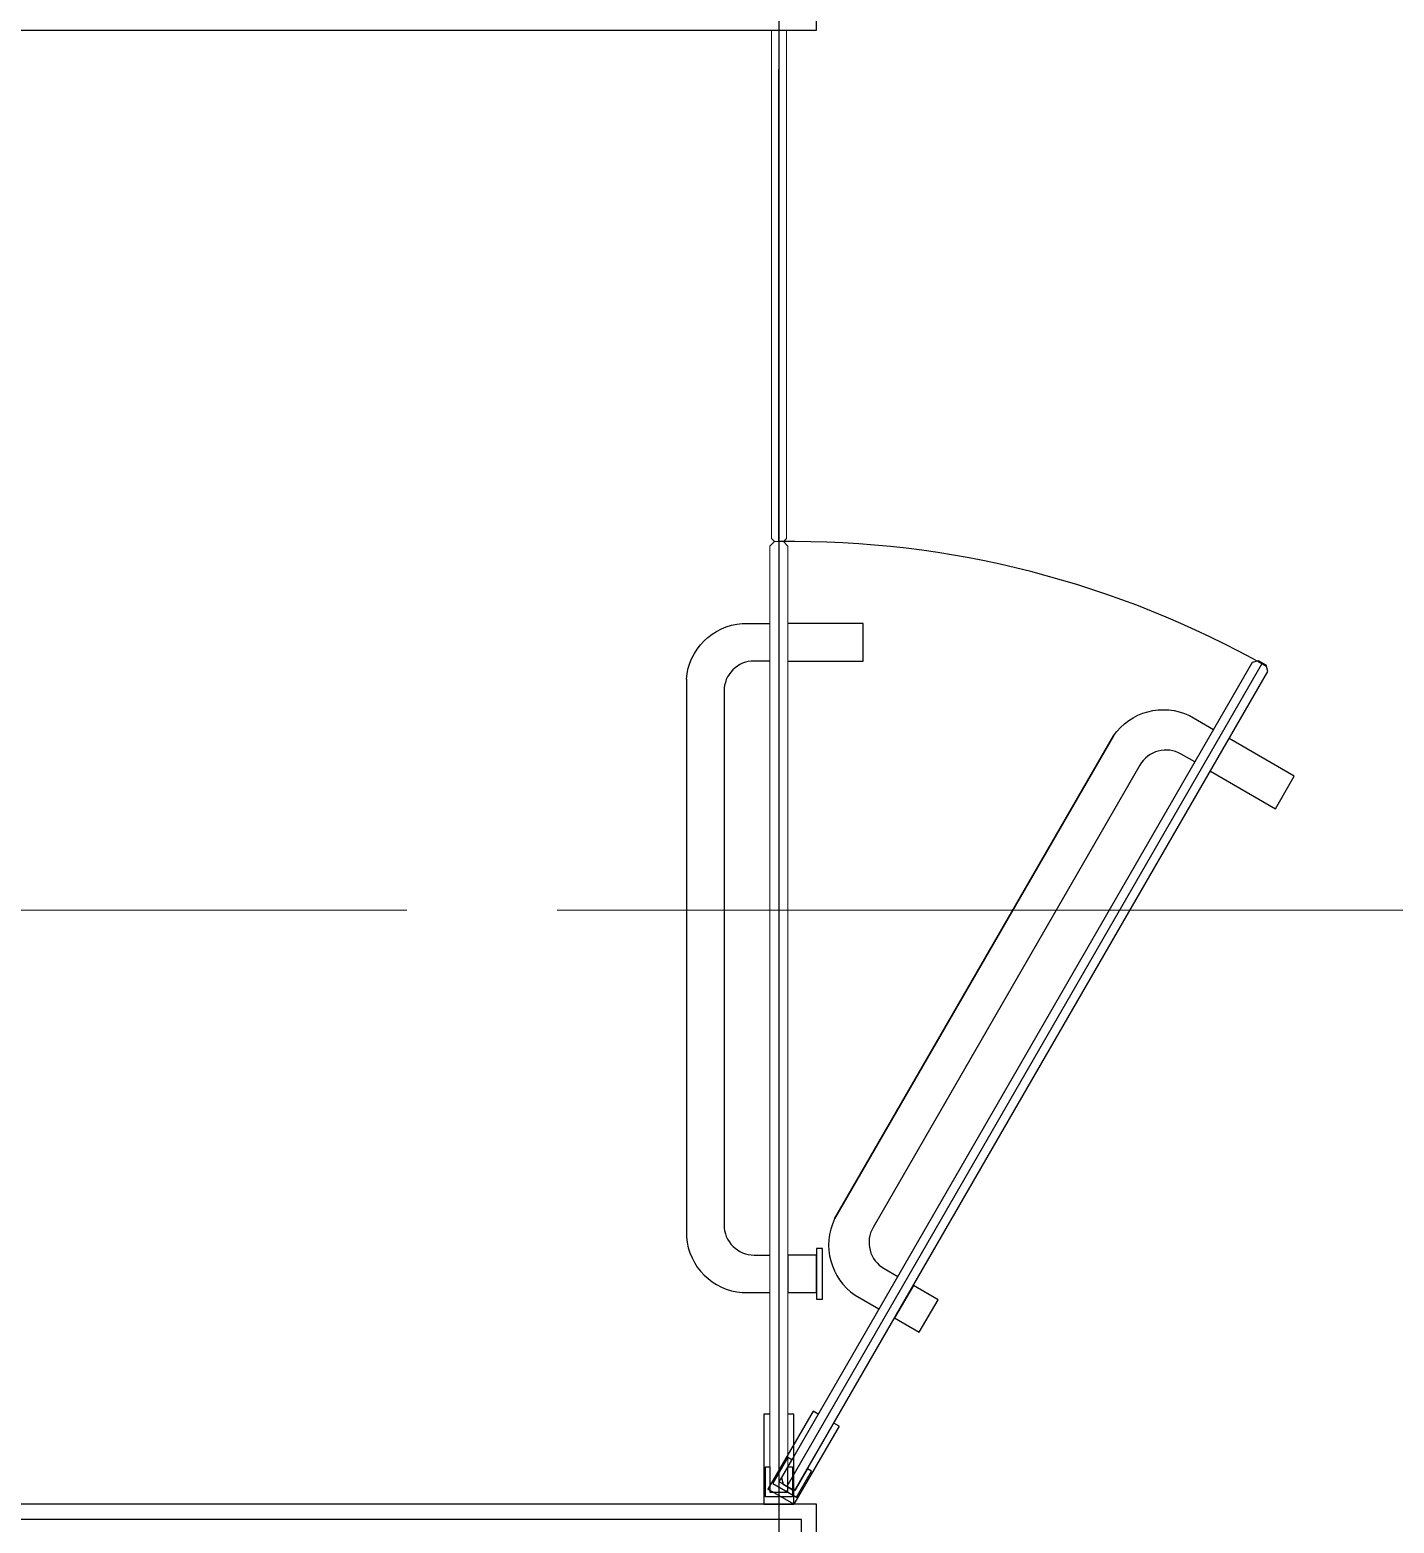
# Model space of a CAD drawing. Header units: millimetres. Extents: x -343543 to 400519, y -115663 to 104219.
# Drawn here: x -149031 to -148124, y 5592 to 6585 of the extents above; entities that cross this region are included whole.
import ezdxf
from ezdxf.xclip import XClip

# ---------------------------------------------------------------- set-up
doc = ezdxf.new("R2010")
doc.units = ezdxf.units.MM
doc.header["$XCLIPFRAME"] = 0
doc.linetypes.add('XREF MAT BANG TUONG XAY$0$CENTER', pattern=[50.8, 31.75, -6.35, 6.35, -6.35])
doc.layers.get('0').update_dxf_attribs({"color": 231, "lineweight": 0})
for name, color, linetype, lineweight in [('A-SYMBOLS', 10, 'Continuous', 13), ('XREF MAT BANG TUONG XAY$0$01.Xref _MB T1$0$A-DOOR', 8, 'Continuous', 9), ('XREF MAT BANG TUONG XAY$0$01.Xref _MB T1$0$A-TEXT', 8, 'Continuous', 25), ('XREF MAT BANG TUONG XAY$0$A-GRID', 8, 'XREF MAT BANG TUONG XAY$0$CENTER', 15)]:
    doc.layers.add(name, color=color, linetype=linetype, lineweight=lineweight)
for name, color, linetype in [('XREF MAT BANG TUONG XAY$0$A-FNSH', 8, 'Continuous'), ('XREF MAT BANG TUONG XAY$0$A-FURN', 8, 'Continuous'), ('XREF MAT BANG TUONG XAY$0$FF-FURN', 8, 'Continuous')]:
    doc.layers.add(name, color=color, linetype=linetype)

# ---------------------------------------------------------------- blocks, each defined once
blk = doc.blocks.new('XREF MAT BANG TUONG XAY$0$00.xref_IKIGAI_Truc')
at = {"layer": 'XREF MAT BANG TUONG XAY$0$A-GRID', "color": 8, "ltscale": 20}
blk.add_lwpolyline([(-2907.53, 6000), (42750, 6000)], dxfattribs=at)
blk = doc.blocks.new('XREF MAT BANG TUONG XAY$0$xref_IKIGAI_Cot')
at = {"layer": 'XREF MAT BANG TUONG XAY$0$A-GRID', "color": 8, "ltscale": 20}
blk.add_lwpolyline([(-2907.53, 6000), (42750, 6000)], dxfattribs=at)
blk = doc.blocks.new('XREF MAT BANG TUONG XAY$0$YLD.Studio-04-207')
at = {"layer": 'XREF MAT BANG TUONG XAY$0$FF-FURN', "color": 8, "ltscale": 150}
for p, q in [((-39.99, -51.96), (-9.99, 0)), ((-9.99, 0), (7.33, -10)), ((-321.33, -559.26), (-5.33, -11.93)), ((-22.67, -61.96), (7.33, -10)), ((-39.99, -51.96), (-36.52, -53.96)), ((-26.13, -59.96), (-22.67, -61.96))]:
    blk.add_line(p, q, dxfattribs=at)
for points in [[(-9.13, -9.72), (-11.32, -10.3), (-325.02, -553.66), (-323.93, -557.76), (-318.73, -560.76), (-314.63, -559.66), (-1.64, -17.54), (-2.73, -13.44)], [(-8.63, -29.65), (-6.03, -31.15), (3.97, -13.83), (-11.62, -4.83), (-21.62, -22.15), (-19.02, -23.65), (-10.52, -8.93), (-0.13, -14.93)]]:
    blk.add_lwpolyline(points, close=True, dxfattribs=at)
at = {"layer": 'XREF MAT BANG TUONG XAY$0$FF-FURN', "color": 8, "ltscale": 100}
blk.add_lwpolyline([(-105.84, -136.02), (-89.39, -145.52), (-76.89, -123.87), (-93.34, -114.37)], close=True, dxfattribs=at)
at = {"layer": 'XREF MAT BANG TUONG XAY$0$FF-FURN', "color": 8, "ltscale": 150}
for points in [[(-222.35, -510.81), (-36.96, -189.7, 0.368054), (-50.6, -139.05), (-66.5, -129.87)], [(-276.43, -493.49), (-267.34, -498.74, 0.414214), (-240.02, -491.41), (-62.59, -184.09, 0.414214), (-69.91, -156.77), (-79, -151.52)], [(-36.96, -189.7), (-222.35, -510.81, -0.368054), (-273.04, -524.31), (-288.93, -515.14)]]:
    blk.add_lwpolyline(points, format="xyb", dxfattribs=at)
at = {"layer": 'XREF MAT BANG TUONG XAY$0$FF-FURN', "color": 8, "ltscale": 100}
blk.add_lwpolyline([(-286.82, -487.48), (-330.09, -462.44), (-342.61, -484.08), (-299.32, -509.13)], dxfattribs=at)
at = {"layer": 'XREF MAT BANG TUONG XAY$0$FF-FURN', "color": 8, "ltscale": 150}
blk.add_arc((-8.47, 1.47), 641.53, 240.52614, 270.75663, dxfattribs=at)
blk = doc.blocks.new('XREF MAT BANG TUONG XAY$0$YLD.Studio-04-126')
at = {"layer": 'XREF MAT BANG TUONG XAY$0$01.Xref _MB T1$0$A-DOOR', "color": 8}
blk.add_lwpolyline([(4.39, -7.99), (6, -9.58), (6, -637), (3, -640), (-3, -640), (-6, -637), (-6, -9.58), (-4.4, -8)], close=True, dxfattribs=at)
at = {"layer": 'XREF MAT BANG TUONG XAY$0$FF-FURN', "color": 8}
blk.add_line((0, -640), (0, -8), dxfattribs=at)
for points in [[(6, -60), (10, -60), (10, 0), (-10, 0), (-10, -60), (-6, -60)], [(-6.02, -560.59), (-56.02, -560.59), (-56.02, -585.59), (-6, -585.59)]]:
    blk.add_lwpolyline(points, dxfattribs=at)
for points in [[(-6, -25), (-9, -25), (-9, -5), (9, -5), (9, -25), (6, -25), (6, -8), (-6, -8)], [(-29, -136.33), (-29, -170.13), (-25, -170.13), (-25, -136.33)], [(-25, -165.73), (-6, -165.73), (-6, -140.73), (-25, -140.73)]]:
    blk.add_lwpolyline(points, close=True, dxfattribs=at)
for points in [[(61.49, -548.55), (61.49, -177.77, 0.368054), (24.35, -140.73), (6, -140.73)], [(6, -560.59), (16.49, -560.59, 0.414214), (36.49, -540.59), (36.49, -185.73, 0.414214), (16.49, -165.73), (6, -165.73)], [(61.49, -548.55, -0.36855), (24.35, -585.59), (6, -585.59)]]:
    blk.add_lwpolyline(points, format="xyb", dxfattribs=at)
blk = doc.blocks.new('XREF MAT BANG TUONG XAY$0$01.Xref _MB T1$0$Phong tam')
at = {"color": 8}
blk.add_line((-1405, 3245), (-1405, 3559), dxfattribs=at)
at = {"layer": 'XREF MAT BANG TUONG XAY$0$01.Xref _MB T1$0$A-DOOR', "color": 8, "elevation": 0}
blk.add_lwpolyline([(-1400, 3585), (-1410, 3585), (-1410, 3247), (-1408, 3245), (-1402, 3245), (-1400, 3247)], close=True, dxfattribs=at)
at = {"layer": 'XREF MAT BANG TUONG XAY$0$A-FURN', "color": 8}
blk.add_line((-1405, 6990), (-1405, 1455), dxfattribs=at)
blk.add_line((-1405, 6990), (-1405, 1455), dxfattribs=at)
blk.add_line((-1405, 6990), (-1405, 1455), dxfattribs=at)
at = {"color": 8, "xscale": -1, "rotation": 180}
blk.add_blockref('XREF MAT BANG TUONG XAY$0$YLD.Studio-04-207', (-1405, 2605), dxfattribs=at)
at = {"layer": 'XREF MAT BANG TUONG XAY$0$01.Xref _MB T1$0$A-DOOR', "color": 8, "xscale": -1, "rotation": 180}
blk.add_blockref('XREF MAT BANG TUONG XAY$0$YLD.Studio-04-126', (-1405, 2605), dxfattribs=at)
blk = doc.blocks.new('01.Xref _MB T1')
at = {"layer": 'XREF MAT BANG TUONG XAY$0$A-FNSH', "color": 8}
for points in [[(33180.0013, 4479.99998), (31630.0013, 4480.00014), (31630.0013, 5459.99999), (32825.00096, 5459.99999), (32825.00096, 5604.99999), (31630.0013, 5604.99999), (31630.0013, 6584.99999), (32825.0013, 6584.99999), (32825.0013, 6729.99999), (31630.0013, 6729.99999), (31630.0013, 7709.99999), (32825.00071, 7709.99999), (32825.00071, 7854.99999), (31630.0013, 7854.99999), (31630.0013, 8834.99999), (32825.00067, 8834.99999), (32825.00067, 8979.99999), (31630.00143, 8980.00015), (31630.01054, 9964.99999), (32975.0013, 9964.99999), (32975.0013, 10224.99999), (31620.00486, 10224.99999)], [(31620.0013, 4470.00014), (31620.0013, 5469.99999), (32815.00096, 5469.99999), (32815.00096, 5594.99999), (31620.0013, 5594.99999), (31620.0013, 6594.99999), (32815.0013, 6594.99999), (32815.0013, 6719.99999), (31620.0013, 6719.99999), (31620.0013, 7719.99999), (32815.00071, 7719.99999), (32815.00071, 7844.99999), (31620.0013, 7844.99999), (31620.0013, 8844.99999), (32815.00067, 8844.99999), (32815.00067, 8969.99999), (31620.00134, 8970.00015), (31620.01063, 9974.99999), (32965.0013, 9974.99999), (32965.0013, 10214.99999), (31620.00671, 10214.99999)]]:
    blk.add_lwpolyline(points, dxfattribs=at)
at = {"color": 8}
blk.add_blockref('XREF MAT BANG TUONG XAY$0$00.xref_IKIGAI_Truc', (0.00011, 0), dxfattribs=at)
ref = blk.add_blockref('XREF MAT BANG TUONG XAY$0$xref_IKIGAI_Cot', (-0.00927, -0.00001), dxfattribs=at)
XClip(ref).set_block_clipping_path([(-1610.3425959283, -2225.6693134198), (41829.1295208634, 21555.8819575264)])
at = {"layer": 'XREF MAT BANG TUONG XAY$0$01.Xref _MB T1$0$A-TEXT', "color": 8, "xscale": -1}
blk.add_blockref('XREF MAT BANG TUONG XAY$0$01.Xref _MB T1$0$Phong tam', (31395.0001, 2999.99999), dxfattribs=at)

msp = doc.modelspace()

# ---------------------------------------------------------------- block references
at = {"layer": 'A-SYMBOLS'}
msp.add_blockref('01.Xref _MB T1', (-181333.08, 0), dxfattribs=at)

doc.saveas('drawing.dxf')
